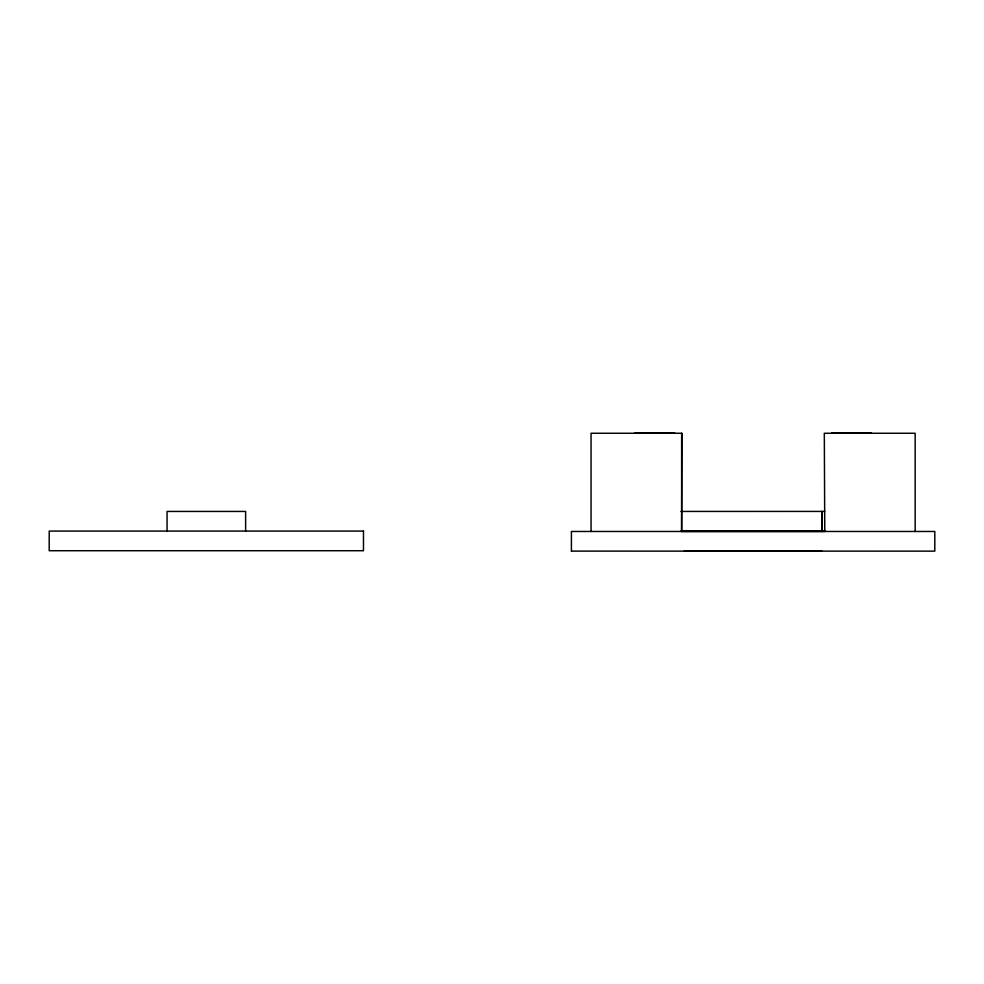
<?xml version="1.0" encoding="UTF-8"?>
<svg xmlns="http://www.w3.org/2000/svg" width="984" height="984" viewBox="0 0 984 984"><rect width="100%" height="100%" fill="white"/><g stroke="black" fill="none" stroke-linecap="round" stroke-linejoin="round"><path stroke-width="1.48" d="M915.157 531.471L915.157 433.267L824.309 433.267L824.764 531.471L681.629 531.471L681.9 433.267L591.052 433.267L591.052 531.471M635.922 432.862L635.258 432.862L674.532 432.862L673.868 432.862M834.309 432.862L831.677 432.862L870.963 432.862L868.331 432.862M680.94 511.434L824.678 511.422M680.94 531.065L824.85 531.065M684.36 551.114L821.861 551.114M571.409 551.114L934.8 551.138L934.8 531.471L571.409 531.471L571.409 551.138M681.629 433.267L681.629 531.471M245.619 531.077L245.619 511.434L167.059 511.434L167.059 531.077M821.861 511.434L821.861 531.065L821.861 511.434M363.477 531.077L49.2 531.077L49.2 550.72L363.477 550.72L363.477 531.077"/></g></svg>
